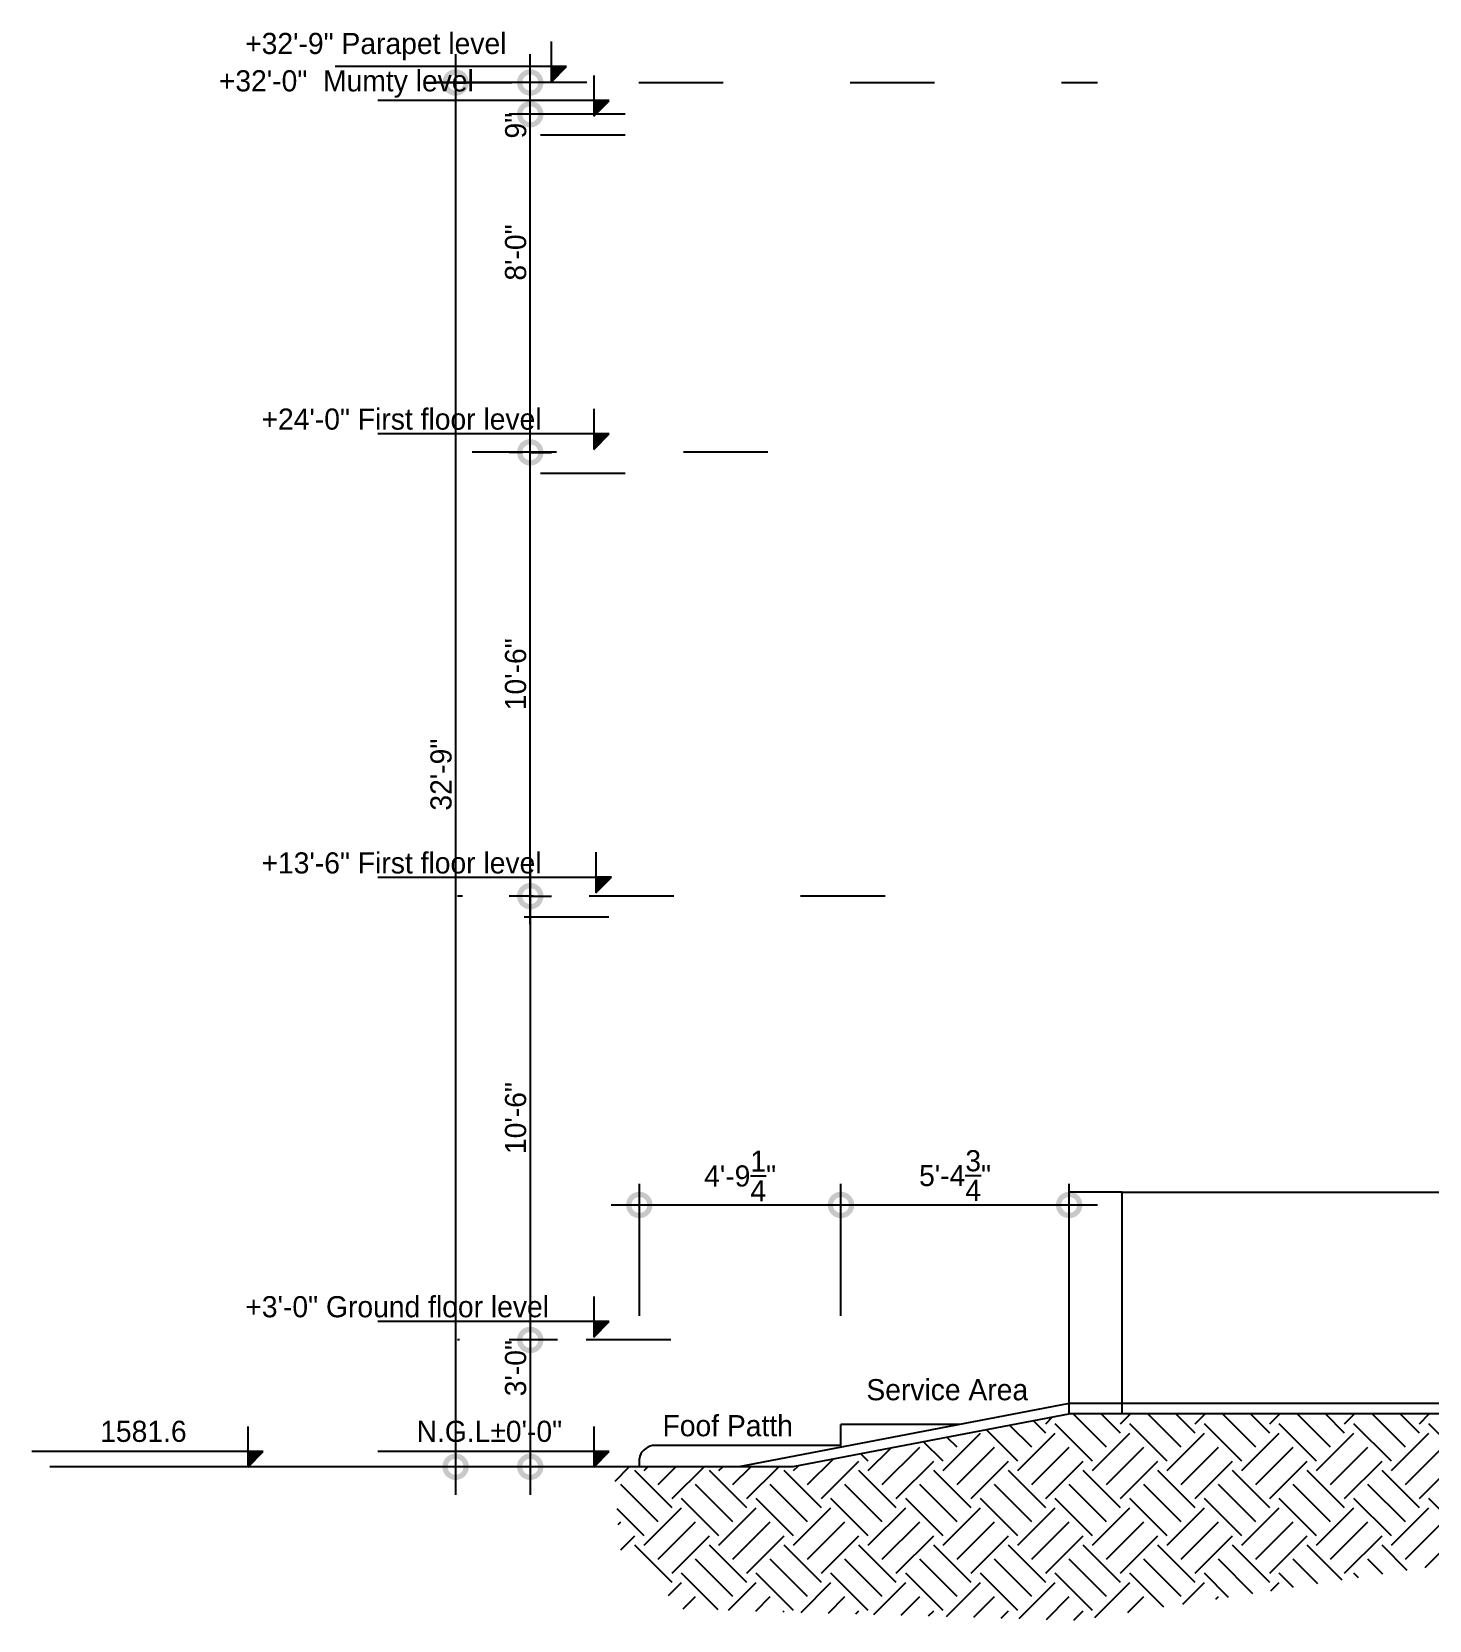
# Model space of a CAD drawing. Header units: inches. Extents: x -36906 to 35154, y -44700 to 686.
# Drawn here: x -19921.6 to -19524.9, y -22385.1 to -21934.1 of the extents above; entities that cross this region are included whole.
import ezdxf
from ezdxf.enums import TextEntityAlignment as Align

# ---------------------------------------------------------------- set-up
doc = ezdxf.new("R2010")
doc.units = ezdxf.units.IN
doc.header["$LTSCALE"] = 2
doc.header["$MEASUREMENT"] = 0
doc.header["$PDMODE"] = 2
doc.linetypes.add('ACAD_ISO03W100', pattern=[30, 12, -18])
doc.layers.add('stair', color=141, linetype='Continuous')
doc.styles.add('dim-1', font='stylu.ttf')
doc.styles.add('dimtex', font='stylu.ttf')
doc.dimstyles.new('G8', dxfattribs={"dimscale": 8, "dimtxt": 1, "dimasz": 1.75, "dimexe": 1, "dimexo": 0.25, "dimgap": 0.125, "dimtad": 1, "dimdec": 3, "dimzin": 3, "dimdsep": 46, "dimlunit": 4, "dimtxsty": 'dimtex', "dimblk": 'DOTSMALL', "dimcen": 0.09375, "dimdle": 1, "dimclrd": 256, "dimclre": 256, "dimclrt": 6, "dimadec": 0, "dimazin": 1, "dimtfac": 1, "dimtdec": 3, "dimtofl": 0, "dimtmove": 1, "dimatfit": 3, "dimldrblk": 'DOTSMALL', "dimfxl": 0, "dimtolj": 1, "dimtzin": 1, "dimlwd": -1, "dimlwe": -1, "dimarcsym": 0})

# ---------------------------------------------------------------- blocks, each defined once
blk = doc.blocks.new('_DotSmall')
at = {"color": 0, "linetype": 'ByBlock', "const_width": 0.5}
blk.add_lwpolyline([(-0.0625, 0, 1), (0.0625, 0, 1)], format="xyb", close=True, dxfattribs=at)
blk = doc.blocks.new('*D153')
for p, q in [((-19691.89, -22268.77), (-19691.89, -22261.19)), ((-19627.09, -22268.77), (-19627.09, -22261.19)), ((-19699.89, -22267.19), (-19619.09, -22267.19))]:
    blk.add_line(p, q)
at = {"layer": 'Defpoints', "color": 0}
for p in [(-19627.09, -22267.19), (-19691.89, -22274.77), (-19627.09, -22274.77)]:
    blk.add_point(p, dxfattribs=at)
at = {"xscale": 12, "yscale": 12, "zscale": 12, "rotation": 180}
blk.add_blockref('_DotSmall', (-19691.89, -22267.19), dxfattribs=at)
at = {"xscale": 12, "yscale": 12, "zscale": 12}
blk.add_blockref('_DotSmall', (-19627.09, -22267.19), dxfattribs=at)
at = {"color": 7, "insert": (-19659.49, -22258.82), "char_height": 6, "attachment_point": 5, "style": 'dimtex'}
blk.add_mtext('\\A1;5\'-4{\\H1.000000x;\\S3/4;}"', dxfattribs=at)
blk = doc.blocks.new('*D154')
for p, q in [((-19749.13, -22298.67), (-19749.13, -22261.19)), ((-19691.89, -22298.67), (-19691.89, -22261.19)), ((-19757.13, -22267.19), (-19683.89, -22267.19))]:
    blk.add_line(p, q)
at = {"layer": 'Defpoints', "color": 0}
for p in [(-19691.89, -22267.19), (-19749.13, -22304.67), (-19691.89, -22304.67)]:
    blk.add_point(p, dxfattribs=at)
at = {"xscale": 12, "yscale": 12, "zscale": 12, "rotation": 180}
blk.add_blockref('_DotSmall', (-19749.13, -22267.19), dxfattribs=at)
at = {"xscale": 12, "yscale": 12, "zscale": 12}
blk.add_blockref('_DotSmall', (-19691.89, -22267.19), dxfattribs=at)
at = {"color": 7, "insert": (-19720.51, -22258.95), "char_height": 6, "attachment_point": 5, "style": 'dimtex'}
blk.add_mtext('\\A1;4\'-9{\\H1.000000x;\\S1/4;}"', dxfattribs=at)
blk = doc.blocks.new('*D162')
for p, q in [((-19780.1, -22171.51), (-19780.1, -22313.51)), ((-19779.22, -22179.51), (-19786.1, -22179.51)), ((-19776.22, -22305.51), (-19786.1, -22305.51))]:
    blk.add_line(p, q)
at = {"layer": 'Defpoints', "color": 0}
for p in [(-19773.22, -22179.51), (-19780.1, -22305.51), (-19770.22, -22305.51)]:
    blk.add_point(p, dxfattribs=at)
at = {"xscale": 12, "yscale": 12, "zscale": 12}
for p, rotation in [((-19780.1, -22179.51), 90), ((-19780.1, -22305.51), 270)]:
    blk.add_blockref('_DotSmall', p, dxfattribs=dict(at, rotation=rotation))
at = {"color": 7, "insert": (-19784.23, -22242.51), "char_height": 6, "attachment_point": 5, "rotation": 90, "style": 'dimtex'}
blk.add_mtext('\\A1;10\'-6"', dxfattribs=at)
blk = doc.blocks.new('*D163')
for p, q in [((-19780.1, -22297.51), (-19780.1, -22349.51)), ((-19772.41, -22305.51), (-19786.1, -22305.51)), ((-19778.08, -22341.51), (-19786.1, -22341.51))]:
    blk.add_line(p, q)
at = {"layer": 'Defpoints', "color": 0}
for p in [(-19766.41, -22305.51), (-19780.1, -22341.51), (-19772.08, -22341.51)]:
    blk.add_point(p, dxfattribs=at)
at = {"xscale": 12, "yscale": 12, "zscale": 12}
for p, rotation in [((-19780.1, -22305.51), 90), ((-19780.1, -22341.51), 270)]:
    blk.add_blockref('_DotSmall', p, dxfattribs=dict(at, rotation=rotation))
at = {"color": 7, "insert": (-19784.23, -22313.51), "char_height": 6, "attachment_point": 5, "rotation": 90, "style": 'dimtex'}
blk.add_mtext('\\A1;3\'-0"', dxfattribs=at)
blk = doc.blocks.new('*D164')
for p, q in [((-19780.1, -22187.51), (-19780.1, -22045.51)), ((-19780.1, -22053.51), (-19774.1, -22053.51)), ((-19780.1, -22179.51), (-19774.1, -22179.51))]:
    blk.add_line(p, q)
at = {"layer": 'Defpoints', "color": 0}
for p in [(-19786.1, -22053.51), (-19780.1, -22053.51), (-19786.1, -22179.51)]:
    blk.add_point(p, dxfattribs=at)
at = {"xscale": 12, "yscale": 12, "zscale": 12}
for p, rotation in [((-19780.1, -22053.51), 90), ((-19780.1, -22179.51), 270)]:
    blk.add_blockref('_DotSmall', p, dxfattribs=dict(at, rotation=rotation))
at = {"color": 7, "insert": (-19784.23, -22116.51), "char_height": 6, "attachment_point": 5, "rotation": 90, "style": 'dimtex'}
blk.add_mtext('\\A1;10\'-6"', dxfattribs=at)
blk = doc.blocks.new('*D165')
for p, q in [((-19801.29, -21940.51), (-19801.29, -22349.51)), ((-19781.07, -21948.51), (-19807.29, -21948.51)), ((-19796.56, -22341.51), (-19807.29, -22341.51))]:
    blk.add_line(p, q)
at = {"layer": 'Defpoints', "color": 0}
for p in [(-19775.07, -21948.51), (-19801.29, -22341.51), (-19790.56, -22341.51)]:
    blk.add_point(p, dxfattribs=at)
at = {"xscale": 12, "yscale": 12, "zscale": 12}
for p, rotation in [((-19801.29, -21948.51), 90), ((-19801.29, -22341.51), 270)]:
    blk.add_blockref('_DotSmall', p, dxfattribs=dict(at, rotation=rotation))
at = {"color": 7, "insert": (-19805.4, -22145.01), "char_height": 6, "attachment_point": 5, "rotation": 90, "style": 'dimtex'}
blk.add_mtext('\\A1;32\'-9"', dxfattribs=at)
blk = doc.blocks.new('*D166')
for p, q in [((-19780.1, -22061.51), (-19780.1, -21949.51)), ((-19770.6, -21957.51), (-19786.1, -21957.51)), ((-19782.25, -22053.51), (-19786.1, -22053.51))]:
    blk.add_line(p, q)
at = {"layer": 'Defpoints', "color": 0}
for p in [(-19780.1, -21957.51), (-19764.6, -21957.51), (-19776.25, -22053.51)]:
    blk.add_point(p, dxfattribs=at)
at = {"xscale": 12, "yscale": 12, "zscale": 12}
for p, rotation in [((-19780.1, -21957.51), 90), ((-19780.1, -22053.51), 270)]:
    blk.add_blockref('_DotSmall', p, dxfattribs=dict(at, rotation=rotation))
at = {"color": 7, "insert": (-19784.23, -21996.77), "char_height": 6, "attachment_point": 5, "rotation": 90, "style": 'dimtex'}
blk.add_mtext('\\A1;8\'-0"', dxfattribs=at)
blk = doc.blocks.new('*D167')
for p, q in [((-19780.1, -21965.51), (-19780.1, -21940.51)), ((-19764.04, -21948.51), (-19786.1, -21948.51)), ((-19783.35, -21957.51), (-19786.1, -21957.51))]:
    blk.add_line(p, q)
at = {"layer": 'Defpoints', "color": 0}
for p in [(-19780.1, -21948.51), (-19758.04, -21948.51), (-19777.35, -21957.51)]:
    blk.add_point(p, dxfattribs=at)
at = {"xscale": 12, "yscale": 12, "zscale": 12}
for p, rotation in [((-19780.1, -21948.51), 90), ((-19780.1, -21957.51), 270)]:
    blk.add_blockref('_DotSmall', p, dxfattribs=dict(at, rotation=rotation))
at = {"color": 7, "insert": (-19784.2, -21960.76), "char_height": 6, "attachment_point": 5, "rotation": 90, "style": 'dimtex'}
blk.add_mtext('\\A1;9"', dxfattribs=at)
blk = doc.blocks.new('*U29')
at = {"layer": 'stair', "color": 6, "linetype": 'Continuous'}
for p, q in [((-270.69, -4148.52), (-266.28, -4148.52)), ((-266.28, -4152.96), (-270.69, -4148.52)), ((-266.28, -4148.52), (-266.28, -4152.96))]:
    blk.add_line(p, q, dxfattribs=at)
blk.add_solid([(-270.69, -4148.52), (-270.69, -4148.52), (-266.28, -4148.52)], dxfattribs=at)
at = {"layer": 'stair', "color": 6, "linetype": 'Continuous', "extrusion": (0, 0, -1)}
blk.add_solid([(270.69, -4148.52), (266.28, -4148.52), (266.28, -4152.96)], dxfattribs=at)

msp = doc.modelspace()

# ---------------------------------------------------------------- hatches: boundary and pattern name
at = {"ltscale": 2.1}
h = msp.add_hatch(dxfattribs=at)
h.set_pattern_fill('EARTH', color=256, scale=60, angle=45, style=0)
h.set_pattern_definition([(45, (-120672.241, -50203.495), (2e-15, 21.2132034), [15, -15]), (45, (-120676.219, -50199.517), (2e-15, 21.2132034), [15, -15]), (45, (-120680.196, -50195.54), (2e-15, 21.2132034), [15, -15]), (135, (-120680.196, -50192.888), (-21.2132034, 2e-15), [15, -15]), (135, (-120676.219, -50188.911), (-21.2132034, 2e-15), [15, -15]), (135, (-120672.241, -50184.933), (-21.2132034, 2e-15), [15, -15])])
h.paths.add_polyline_path([(-19626.7918, -22326.5058), (-19705.5341, -22341.5058), (-19756.3304, -22341.5058), (-19754.6009, -22364.941), (-19736.8521, -22381.8759), (-19624.6571, -22385.0801), (-19518.8731, -22369.0592), (-19438.7338, -22375.4675), (-19362.8373, -22376.3128), (-19386.3168, -22326.5058)])

# ---------------------------------------------------------------- linework, layer by layer
at = {"color": 6}
for p, q in [((-19774.1719, -21936.8404), (-19774.1719, -21948.3893)), ((-19769.7618, -21943.9483), (-19835.4887, -21943.9483)), ((-19762.0914, -21946.5595), (-19762.0914, -21958.1084)), ((-19757.6813, -21953.6674), (-19823.4081, -21953.6674)), ((-19762.0914, -22041.1457), (-19762.0914, -22052.6947)), ((-19757.6813, -22048.2537), (-19823.4081, -22048.2537)), ((-19761.4782, -22167.0032), (-19761.4782, -22178.5522)), ((-19757.6813, -22174.2537), (-19823.4081, -22174.2537)), ((-19762.0914, -22293.1457), (-19762.0914, -22304.6947)), ((-19757.6813, -22300.2537), (-19823.4081, -22300.2537)), ((-19860.3061, -22330.0993), (-19860.3061, -22341.6482)), ((-19762.0914, -22330.0993), (-19762.0914, -22341.6482)), ((-19855.896, -22337.2072), (-19921.6229, -22337.2072)), ((-19757.6813, -22337.2072), (-19823.4081, -22337.2072))]:
    msp.add_line(p, q, dxfattribs=at)
at = {"linetype": 'ACAD_ISO03W100'}
for p, q in [((-19809.2886, -21948.5058), (-19619.0103, -21948.5058)), ((-19753.1529, -21957.5058), (-19800.7126, -21957.5058)), ((-19753.1529, -21963.5058), (-19800.7126, -21963.5058)), ((-19712.6287, -22053.5058), (-19800.7126, -22053.5058)), ((-19753.1529, -22059.5058), (-19800.7126, -22059.5058)), ((-19679.3284, -22179.5058), (-19800.7126, -22179.5058)), ((-19757.836, -22185.5058), (-19800.7126, -22185.5058)), ((-19740.2191, -22305.5058), (-19800.7126, -22305.5058))]:
    msp.add_line(p, q, dxfattribs=at)
msp.add_line((-19759.5126, -22178.4098), (-19759.5126, -22178.4098))
msp.add_line((-19759.5126, -22178.4098), (-19759.5126, -22178.4098))
at = {"ltscale": 2.1}
for p, q in [((-19627.0878, -22326.5648), (-19627.0878, -22263.5058)), ((-19612.0878, -22263.5058), (-19627.0878, -22263.5058)), ((-19612.0878, -22326.5058), (-19612.0878, -22263.5058)), ((-19612.0878, -22263.5058), (-19483.0878, -22263.5058)), ((-19627.0878, -22323.5058), (-19720.885, -22341.5058)), ((-19626.7918, -22326.5058), (-19705.5341, -22341.5058)), ((-19291.0878, -22323.5058), (-19627.0878, -22323.5058)), ((-19291.0878, -22326.5058), (-19627.0878, -22326.5058)), ((-19705.5341, -22341.5058), (-19916.5, -22341.5058))]:
    msp.add_line(p, q, dxfattribs=at)
at = {"ltscale": 22}
for p, q in [((-19658.3536, -22329.5058), (-19691.8878, -22329.5058)), ((-19691.8878, -22335.9412), (-19691.8878, -22329.5058)), ((-19691.8878, -22335.5058), (-19745.3542, -22335.5058)), ((-19749.1278, -22341.5058), (-19749.1278, -22339.2029))]:
    msp.add_line(p, q, dxfattribs=at)
msp.add_arc((-19744.618, -22340.0317), 4.5854, 99.239298, 169.586598, dxfattribs=at)

# ---------------------------------------------------------------- block references
at = {"color": 6, "linetype": 'Continuous', "xscale": -1}
for p in [(-20040.4544, -17795.4331), (-20028.3739, -17805.1522), (-20028.3739, -17899.7384), (-20027.7607, -18025.5959), (-20027.7607, -18025.5959), (-20028.3739, -18151.7384), (-20126.5886, -18188.692), (-20028.3739, -18188.692)]:
    msp.add_blockref('*U29', p, dxfattribs=at)

# ---------------------------------------------------------------- texts
at = {"linetype": 'ByBlock', "style": 'dim-1'}
for s, p in [('+32\'-9" Parapet level', (-19861.0395, -21940.4276)), ('+32\'-0"  Mumty level', (-19868.5069, -21951.0341)), ('+24\'-0" First floor level', (-19856.4021, -22047.0693)), ('+13\'-6" First floor level', (-19856.4021, -22173.0693)), ('+3\'-0" Ground floor level', (-19860.9877, -22299.0693))]:
    msp.add_text(s, height=6, dxfattribs=at).set_placement(p)
for s, p in [('Service Area', (-19661.709, -22322.6282)), ('Foof Patth', (-19724.0352, -22332.8491)), ('1581.6', (-19889.9254, -22334.4488)), ('N.G.L%%P0\'-0"', (-19791.7106, -22334.4488))]:
    msp.add_text(s, height=6, dxfattribs=at).set_placement(p, align=Align.CENTER)

# ---------------------------------------------------------------- dimensions: what is measured, and where the dimension line sits
for base, p1, p2, picture, middle in [((-19801.2886, -22341.5058), (-19775.0685, -21948.5058), (-19790.5648, -22341.5058), '*D165', (-19805.3962, -22145.0058)), ((-19780.1006, -22053.5058), (-19786.1006, -22179.5058), (-19786.1006, -22053.5058), '*D164', (-19784.2346, -22116.5058)), ((-19780.1006, -22305.5058), (-19773.2222, -22179.5058), (-19770.2222, -22305.5058), '*D162', (-19784.2346, -22242.5058))]:
    dim = msp.add_linear_dim(base=base, p1=p1, p2=p2, angle=90, dimstyle='G8', override={"dimtxt": 0.75, "dimasz": 1.5, "dimexe": 0.75, "dimexo": 0.75, "dimclrt": 7})
    dim.commit()
    dim.dimension.update_dxf_attribs({"geometry": picture, "text_midpoint": middle})
for base, p1, p2, picture, middle in [((-19780.1006, -21948.5058), (-19777.3525, -21957.5058), (-19758.0364, -21948.5058), '*D167', (-19780.1006, -21960.7641)), ((-19780.1006, -21957.5058), (-19776.2543, -22053.5058), (-19764.6043, -21957.5058), '*D166', (-19780.1006, -21996.7713)), ((-19780.1006, -22341.5058), (-19766.413, -22305.5058), (-19772.0842, -22341.5058), '*D163', (-19780.1006, -22313.5058))]:
    dim = msp.add_linear_dim(base=base, p1=p1, p2=p2, angle=90, dimstyle='G8', override={"dimtxt": 0.75, "dimasz": 1.5, "dimexe": 0.75, "dimexo": 0.75, "dimclrt": 7})
    dim.commit()
    dim.dimension.update_dxf_attribs({"geometry": picture, "text_midpoint": middle, "dimtype": 160})
for base, p1, p2, picture, middle in [((-19691.8878, -22267.1852), (-19749.1278, -22304.6749), (-19691.8878, -22304.6749), '*D154', (-19720.5078, -22258.9502)), ((-19627.0878, -22267.1852), (-19691.8878, -22274.7723), (-19627.0878, -22274.7723), '*D153', (-19659.4878, -22258.8184))]:
    dim = msp.add_linear_dim(base=base, p1=p1, p2=p2, dimstyle='G8', override={"dimtxt": 0.75, "dimasz": 1.5, "dimexe": 0.75, "dimexo": 0.75, "dimclrt": 7})
    dim.commit()
    dim.dimension.update_dxf_attribs({"geometry": picture, "text_midpoint": middle})

doc.saveas('drawing.dxf')
